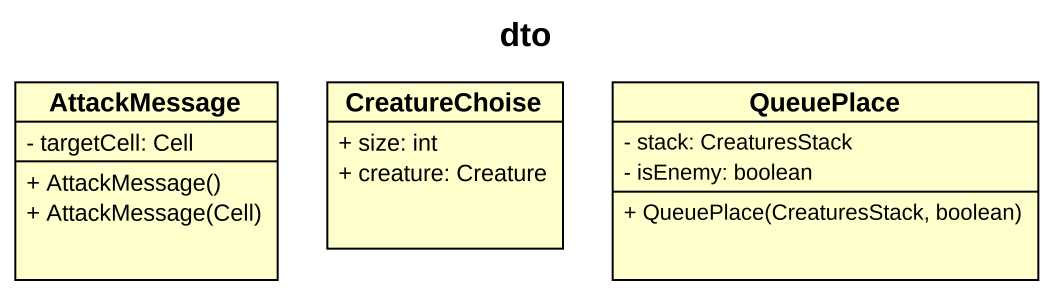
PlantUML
@startuml
title dto
hide circle
hide empty members
skinparam classAttributeIconSize 0
class AttackMessage {
  - targetCell: Cell
  + AttackMessage()
  + AttackMessage(Cell)
}
class CreatureChoise {
  + size: int
  + creature: Creature
}
class QueuePlace {
  - stack: CreaturesStack
  - isEnemy: boolean
  + QueuePlace(CreaturesStack, boolean)
}
@enduml
